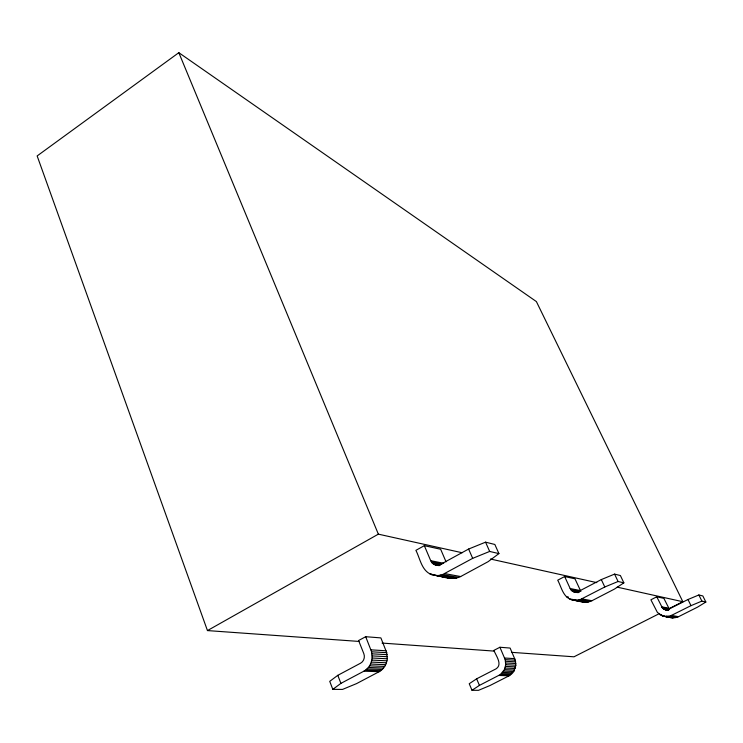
<?xml version="1.0" encoding="UTF-8"?>
<svg xmlns="http://www.w3.org/2000/svg" width="743" height="743" viewBox="0 0 743 743"><rect width="100%" height="100%" fill="white"/><g stroke="black" fill="none" stroke-linecap="round" stroke-linejoin="round"><path stroke-width="1.11" d="M515.846 665.208L515.308 660.202L510.116 648.054L499.928 647.255L493.919 650.366C495.637 655.261 503.048 664.511 496.027 668.858L476.635 678.814L469.232 683.727L471.991 690.284L478.511 690.321L489.943 685.548L509.113 675.786L513.784 671.486L515.846 665.208L505.714 664.697L504.423 669.619L500.243 674.635L479.43 685.399L471.991 690.284M505.714 664.697L505.175 659.617L499.928 647.255M387.252 658.772L386.722 652.679L380.89 637.903L365.695 636.705L358.6 640.531L363.819 653.654C365.175 657.016 363.94 661.354 360.689 663.127L337.796 675.331L329.734 681.35L332.818 689.355L342.514 689.42L356.594 683.597L379.171 671.681C383.89 669.155 386.797 664.019 387.252 658.772L372.122 658.01C371.649 663.369 368.686 668.607 363.875 671.198L340.916 683.374L332.818 689.355M372.122 658.01L371.593 651.797L365.695 636.705M424.327 545.668L430.726 560.696C432.175 564.541 437.116 566.463 440.692 564.336L468.61 549.049L485.56 542.167L494.847 544.47L498.915 553.6L488.095 561.689L460.651 576.549C451.484 581.258 441.036 575.76 431.692 574.645C421.625 570.977 420.157 558.606 415.894 550.349L424.327 545.668L440.655 549.263L446.06 561.838M668.459 608.991L682.836 601.719L536.39 301.584L178.822 52.679L37.15 155.937L207.455 630.584L358.934 641.423M564.652 576.531L570.169 588.54C571.478 591.632 575.5 593.146 578.472 591.493L601.319 579.577L614.572 574.107L620.396 575.546L623.86 582.846L614.461 589.078L591.939 600.734C585.363 604.096 577.868 600.688 571.172 599.629C562.943 596.778 561.346 586.877 557.724 580.19L564.652 576.531L574.961 578.806L580.887 591.447M662.542 608.183L665.44 609.752L667.901 609.594L687.981 599.508L698.866 594.967L702.85 595.96L705.85 602.034L697.612 607.096L678.535 616.69L672.573 617.879L662.533 615.984L657.406 612.436L650.896 599.796L656.766 596.796L663.861 598.356L669.564 609.557L662.542 608.183L656.766 596.796M207.455 630.584L378.354 534.152L462.118 552.736M433.81 575.268L438.212 575.546L442.587 574.562L472.678 558.346L489.665 551.436L498.915 553.6M572.937 600.13L576.577 600.381L580.181 599.629L604.793 586.979L618.074 581.49L623.86 582.846M659.217 613.672L573.995 656.803L511.555 652.335M664.038 616.411L670.195 616.021L690.99 605.656L701.884 601.106L705.85 602.034M363.875 671.198L379.171 671.681M498.869 675.461L509.113 675.786M365.51 670.186L380.769 670.688M500.243 674.635L510.46 674.969M367.005 668.941L382.246 669.471M501.506 673.622L511.704 673.975M368.352 667.483L383.564 668.041M502.63 672.434L512.819 672.805M369.531 665.839L384.725 666.434M503.615 671.087L513.784 671.486M370.506 664.038L385.682 664.669M504.423 669.619L514.583 670.037M371.277 662.106L386.434 662.784M505.045 668.041L515.196 668.496M371.816 660.09L386.964 660.806M505.481 666.397L515.623 666.87M372.187 655.911L387.317 656.71M505.732 662.979L515.865 663.518M372.011 653.831L387.14 654.667M505.556 661.279L515.688 661.846M371.593 651.797L386.722 652.679M505.175 659.617L515.308 660.202M370.943 649.846L386.081 650.775M504.599 658.019L514.732 658.642M382.06 643.076L494.216 651.1M431.692 574.645L450.017 578.156M571.172 599.629L580.264 601.254M662.533 615.984L671.05 617.665M436.002 575.565L452.162 578.453M574.748 600.381L584.917 602.202M665.579 616.625L672.573 617.879M440.423 575.212L456.499 578.11M578.398 600.13L588.512 601.951M668.691 616.43L675.628 617.684M429.677 573.735L431.841 574.125M569.491 598.886L572.909 599.499M575.184 599.917L577.469 600.325M661.094 615.371L664.112 615.91M666.127 616.272L668.143 616.634M438.212 575.546L454.335 578.444M576.577 600.381L586.729 602.202M667.14 616.634L674.105 617.888M442.587 574.562L458.617 577.478M580.181 599.629L590.267 601.458M670.195 616.021L677.114 617.284M659.747 614.563L661.762 614.925M444.658 573.605L460.651 576.549M581.88 598.886L591.939 600.734M671.635 615.418L678.535 616.69M566.472 596.75L568.534 597.121M436.076 565.126L438.231 565.544M574.664 592.087L576.921 592.533M665.44 609.752L668.431 610.337M432.89 563.64L440.45 565.117M572.008 590.889L578.816 592.217M663.165 608.74L668.171 609.724M576.614 592.115L578.862 592.552M433.866 564.318L439.262 565.367M572.825 591.437L578.491 592.543M663.87 609.204L667.873 609.984M575.639 592.18L577.887 592.626M666.267 609.836L668.254 610.226M434.943 564.819L439.252 565.655M573.717 591.837L577.116 592.496M664.632 609.539L668.626 610.319M432.027 562.795L440.673 564.494M571.283 590.211L579.224 591.772M430.726 560.696L443.71 563.287M570.169 588.54L580.404 590.583M661.576 606.79L668.616 608.192M431.302 561.801L442.113 563.946M570.661 589.422L579.754 591.224M662.004 607.523L669.034 608.916M490.408 559.015L596.805 582.633M617.182 587.146L682.836 601.719M581.397 601.458L583.134 601.951M698.866 594.967L701.884 601.106M687.981 599.508L690.99 605.656M614.572 574.107L618.074 581.49M601.319 579.577L604.793 586.979M485.56 542.167L489.665 551.436M468.61 549.049L472.678 558.346M476.635 678.814L479.43 685.399M178.822 52.679L378.354 534.152M337.796 675.331L340.916 683.374"/></g></svg>
